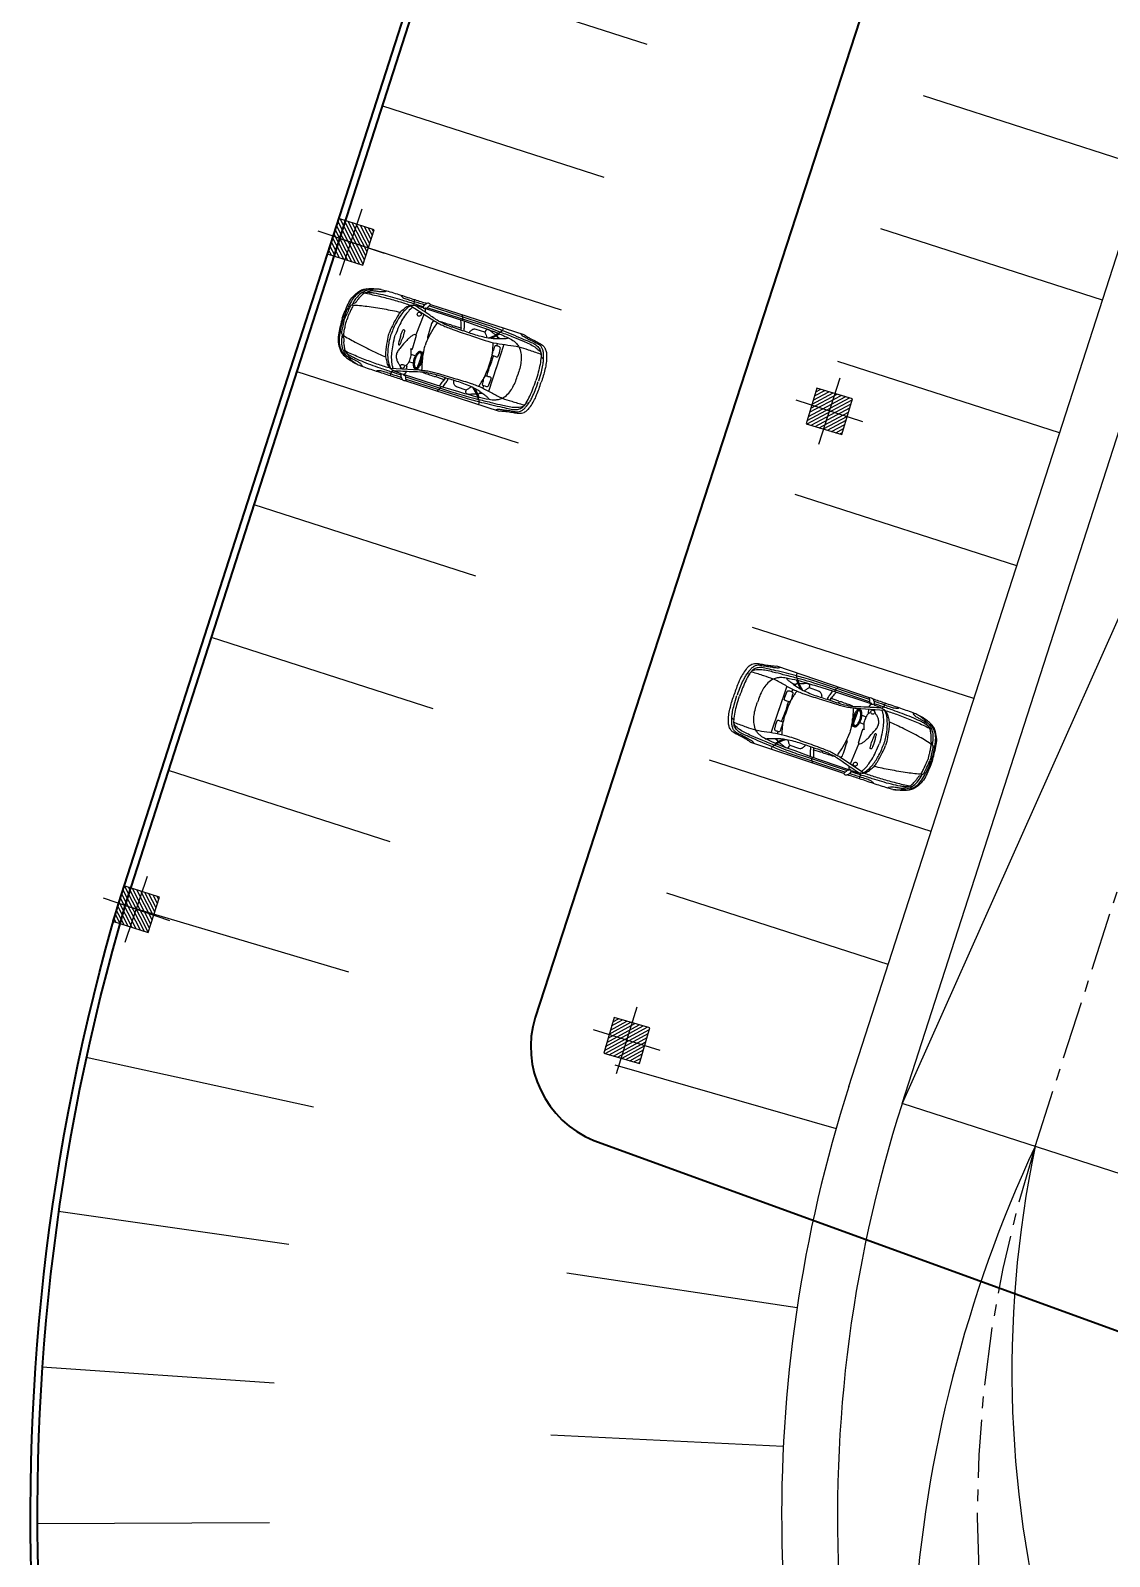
# Model space of a CAD drawing. Header units: millimetres. Extents: x -4 to 161, y -89 to 328.
# Drawn here: x -3.86 to 19.32, y 17.66 to 50.46 of the extents above; entities that cross this region are included whole.
import ezdxf

# ---------------------------------------------------------------- set-up
doc = ezdxf.new("R2010")
doc.units = ezdxf.units.MM
doc.linetypes.add('CENTER', pattern=[2, 1.25, -0.25, 0.25, -0.25])
doc.layers.add('ESTRUCTURA', color=150, linetype='Continuous')
doc.layers.add('PISO', color=8, linetype='Continuous')
doc.layers.add('PARED', color=20, linetype='Continuous', lineweight=40)

# ---------------------------------------------------------------- blocks, each defined once
blk = doc.blocks.new('columna macroestructura')
at = {"layer": 'ESTRUCTURA'}
h = blk.add_hatch(dxfattribs=at)
h.set_pattern_fill('ANSI31', color=256, scale=0.52)
h.set_pattern_definition([(45, (0, 0), (-0.0459619408, 0.0459619408), [])])
h.paths.add_polyline_path([(1323.84, 258.769), (1324.64, 258.769), (1324.64, 259.569), (1323.84, 259.569)])
blk.add_lwpolyline([(1323.84, 258.769), (1324.64, 258.769), (1324.64, 259.569), (1323.84, 259.569)], close=True, dxfattribs=at)
blk = doc.blocks.new('columna2')
at = {"layer": 'ESTRUCTURA'}
for p, q in [((3857.871, 3573.126), (3857.871, 3571.626)), ((3857.121, 3572.376), (3858.621, 3572.376))]:
    blk.add_line(p, q, dxfattribs=at)
at = {"layer": 'ESTRUCTURA', "rotation": 0.9624720657598389}
blk.add_blockref('columna macroestructura', (2538.171, 3291.006), dxfattribs=at)
blk = doc.blocks.new('A$C34AD7A30')
for p, q in [((1.66, 1.632), (1.714, 1.732)), ((1.682, 1.652), (2.695, 1.655)), ((1.7, 1.699), (2.985, 1.696)), ((1.714, 1.732), (3.817, 1.74)), ((1.317, 1.58), (1.91, 1.425)), ((1.644, 1.489), (1.61, 1.02)), ((1.625, 1.632), (1.66, 1.632)), ((1.638, 1.618), (1.625, 1.632)), ((1.66, 1.548), (1.638, 1.618)), ((1.638, 1.618), (2.503, 1.618)), ((2.312, 1.454), (2.501, 1.457)), ((2.503, 1.618), (2.862, 1.607)), ((3.007, 1.526), (2.808, 1.525)), ((3.475, 1.401), (3.475, 0.843)), ((4.315, 1.398), (4.377, 1.37)), ((1.626, 1.006), (1.633, 0.72)), ((3.475, 0.346), (3.475, 0.904)), ((1.74, 0.585), (1.649, 0.587)), ((1.746, 0.421), (1.649, 0.421)), ((4.315, 0.349), (4.377, 0.376)), ((1.317, 0.167), (1.91, 0.322)), ((1.638, 0.128), (1.625, 0.115)), ((1.625, 0.115), (1.66, 0.115)), ((1.66, 0.199), (1.638, 0.128)), ((1.638, 0.128), (2.503, 0.128)), ((1.66, 0.115), (1.714, 0.014)), ((1.682, 0.095), (2.695, 0.091)), ((1.7, 0.047), (2.985, 0.051)), ((1.714, 0.014), (3.817, 0.007)), ((2.312, 0.292), (2.501, 0.29)), ((2.503, 0.128), (2.862, 0.139)), ((3.007, 0.22), (2.808, 0.221))]:
    blk.add_line(p, q)
for centre in [(1.546, 1.462), (1.546, 0.284)]:
    blk.add_ellipse(centre, major_axis=(0, 0.0429), ratio=0.983266, start_param=4.712389, end_param=10.995574)
for points, knots in [([(0, 0.873), (0, 0.928), (0.016, 1.089), (0.026, 1.31), (0.121, 1.476), (0.189, 1.569), (0.273, 1.623), (0.37, 1.666), (0.483, 1.695), (0.561, 1.715), (0.605, 1.716)], [0, 0, 0, 0, 0.16039, 0.479033, 0.632967, 0.722015, 0.817474, 0.927562, 1.03733, 1.167094, 1.167094, 1.167094, 1.167094]), ([(0.605, 1.716), (0.546, 1.714), (0.449, 1.665), (0.321, 1.611), (0.225, 1.521), (0.147, 1.39), (0.122, 1.275), (0.114, 1.209)], [0, 0, 0, 0, 0.1772572, 0.3124951, 0.4151678, 0.5597243, 0.7575412, 0.7575412, 0.7575412, 0.7575412]), ([(0.427, 1.657), (0.429, 1.646), (0.427, 1.625), (0.4, 1.617), (0.368, 1.594), (0.328, 1.564), (0.272, 1.524), (0.237, 1.452), (0.196, 1.377), (0.184, 1.315), (0.17, 1.28), (0.157, 1.254), (0.133, 1.244), (0.119, 1.243)], [0, 0, 0, 0, 0.0304541, 0.0502818, 0.0786089, 0.1479133, 0.1986294, 0.2831705, 0.3780326, 0.4523267, 0.4667809, 0.4902599, 0.5347198, 0.5347198, 0.5347198, 0.5347198]), ([(0.324, 1.557), (0.345, 1.572), (0.4, 1.585), (0.516, 1.607), (0.68, 1.626), (0.885, 1.636), (1.117, 1.642), (1.346, 1.644), (1.505, 1.645), (1.574, 1.646)], [0, 0, 0, 0, 0.076148, 0.165903, 0.355672, 0.569871, 0.782325, 1.050047, 1.257936, 1.257936, 1.257936, 1.257936]), ([(0.723, 1.726), (0.721, 1.715), (0.694, 1.69), (0.643, 1.672), (0.574, 1.655), (0.508, 1.647), (0.455, 1.635), (0.429, 1.627), (0.417, 1.624)], [0, 0, 0, 0, 0.034703, 0.0959761, 0.1659336, 0.2471559, 0.2929944, 0.3295918, 0.3295918, 0.3295918, 0.3295918]), ([(0.605, 1.716), (0.642, 1.723), (0.789, 1.729), (1.039, 1.732), (1.344, 1.73), (1.542, 1.733), (1.634, 1.734)], [0, 0, 0, 0, 0.114897, 0.437061, 0.754269, 1.029686, 1.029686, 1.029686, 1.029686]), ([(1.044, 1.729), (1.049, 1.718), (1.081, 1.704), (1.139, 1.687), (1.238, 1.686), (1.395, 1.691), (1.522, 1.692), (1.601, 1.693)], [0, 0, 0, 0, 0.0364992, 0.0923739, 0.1867837, 0.3273982, 0.5667068, 0.5667068, 0.5667068, 0.5667068]), ([(1.357, 1.732), (1.357, 1.713), (1.36, 1.679), (1.364, 1.63), (1.383, 1.613), (1.391, 1.607)], [0, 0, 0, 0, 1.462159, 2.651105, 3.386321, 3.386321, 3.386321, 3.386321]), ([(1.574, 1.646), (1.573, 1.638), (1.574, 1.622), (1.56, 1.619), (1.555, 1.618)], [0, 0, 0, 0, 0.02274132, 0.03717479, 0.03717479, 0.03717479, 0.03717479]), ([(1.714, 1.732), (1.708, 1.738), (1.683, 1.753), (1.629, 1.741), (1.606, 1.691), (1.562, 1.652), (1.594, 1.61), (1.628, 1.608), (1.638, 1.618)], [0, 0, 0, 0, 0.024864, 0.0846267, 0.1362471, 0.1900683, 0.2245199, 0.2681841, 0.2681841, 0.2681841, 0.2681841]), ([(2.415, 1.735), (2.425, 1.723), (2.447, 1.699), (2.461, 1.658), (2.468, 1.629), (2.468, 1.616)], [1.808086, 1.808086, 1.808086, 1.808086, 2.918874, 4.131288, 5.10151, 5.10151, 5.10151, 5.10151]), ([(2.695, 1.655), (2.83, 1.655), (3.041, 1.651), (3.351, 1.631), (3.527, 1.623), (3.627, 1.612)], [0, 0, 0, 0, 0.4042759, 0.6333827, 0.9326252, 0.9326252, 0.9326252, 0.9326252]), ([(2.985, 1.696), (3.051, 1.696), (3.172, 1.691), (3.367, 1.677), (3.575, 1.664), (3.788, 1.644), (3.968, 1.628), (4.104, 1.617), (4.204, 1.578), (4.272, 1.519), (4.301, 1.452), (4.342, 1.305), (4.362, 1.111), (4.367, 0.937), (4.367, 0.873)], [0, 0, 0, 0, 0.198873, 0.363323, 0.587433, 0.823543, 1.004622, 1.129816, 1.230113, 1.320655, 1.388577, 1.443334, 1.771447, 1.958652, 1.958652, 1.958652, 1.958652]), ([(3.357, 1.739), (3.355, 1.719), (3.361, 1.678), (3.324, 1.631), (3.255, 1.544), (3.187, 1.476), (3.125, 1.432)], [0, 0, 0, 0, 0.0597371, 0.1139981, 0.1672498, 0.3938869, 0.3938869, 0.3938869, 0.3938869]), ([(3.745, 1.737), (3.749, 1.73), (3.764, 1.717), (3.811, 1.699), (3.895, 1.687), (4.003, 1.663), (4.108, 1.649), (4.196, 1.638), (4.259, 1.603), (4.302, 1.55), (4.34, 1.484), (4.365, 1.408), (4.39, 1.324), (4.398, 1.267), (4.402, 1.235)], [0, 0, 0, 0, 0.0219205, 0.0572122, 0.1522539, 0.2718866, 0.3894011, 0.4710097, 0.5346344, 0.5986698, 0.6733118, 0.758696, 0.8351341, 0.9293726, 0.9293726, 0.9293726, 0.9293726]), ([(3.817, 1.74), (3.833, 1.73), (3.883, 1.718), (3.973, 1.695), (4.085, 1.68), (4.194, 1.663), (4.281, 1.644), (4.344, 1.598), (4.39, 1.54), (4.427, 1.449), (4.458, 1.337), (4.476, 1.233), (4.478, 1.175), (4.479, 1.161)], [0, 0, 0, 0, 0.056668, 0.14946, 0.28161, 0.392935, 0.481686, 0.542967, 0.622845, 0.69797, 0.833643, 0.965665, 1.00577, 1.00577, 1.00577, 1.00577]), ([(0.311, 1.637), (0.282, 1.614), (0.23, 1.57), (0.149, 1.486), (0.085, 1.361), (0.06, 1.219), (0.033, 1.054), (0.025, 0.945), (0.025, 0.873)], [0, 0, 0, 0, 0.1095129, 0.2035347, 0.3452507, 0.5161382, 0.6275464, 0.8383798, 0.8383798, 0.8383798, 0.8383798]), ([(0.114, 1.209), (0.215, 1.239), (0.443, 1.285), (0.788, 1.339), (1.03, 1.371), (1.146, 1.378)], [0, 0, 0, 0, 0.317374, 0.69576, 1.04714, 1.04714, 1.04714, 1.04714]), ([(1.317, 1.58), (1.228, 1.586), (1.036, 1.585), (0.741, 1.572), (0.486, 1.553), (0.333, 1.534), (0.283, 1.528)], [0, 0, 0, 0, 0.269375, 0.574535, 0.885339, 1.036319, 1.036319, 1.036319, 1.036319]), ([(1.555, 1.618), (1.528, 1.618), (1.473, 1.62), (1.393, 1.609), (1.318, 1.591), (1.249, 1.545), (1.201, 1.467), (1.143, 1.386), (1.105, 1.24), (1.076, 1.072), (1.056, 0.932), (1.056, 0.873)], [0, 0, 0, 0, 0.082256, 0.165174, 0.241383, 0.30939, 0.405348, 0.511507, 0.603349, 0.843635, 1.017671, 1.017671, 1.017671, 1.017671]), ([(1.317, 1.58), (1.297, 1.555), (1.248, 1.494), (1.178, 1.35), (1.124, 1.137), (1.106, 0.965), (1.106, 0.873)], [0, 0, 0, 0, 0.0947759, 0.2311242, 0.4700259, 0.7400315, 0.7400315, 0.7400315, 0.7400315]), ([(1.373, 1.563), (1.357, 1.545), (1.322, 1.49), (1.277, 1.386), (1.233, 1.244), (1.211, 1.069), (1.197, 0.942), (1.197, 0.873)], [0, 0, 0, 0, 0.0708922, 0.1925846, 0.3348457, 0.5072814, 0.7109928, 0.7109928, 0.7109928, 0.7109928]), ([(3.536, 1.563), (3.52, 1.551), (3.484, 1.526), (3.408, 1.511), (3.323, 1.473), (3.208, 1.445), (3.073, 1.422), (2.867, 1.405), (2.626, 1.413), (2.397, 1.411), (2.201, 1.417), (2.001, 1.438), (1.732, 1.526), (1.528, 1.579), (1.408, 1.611)], [0, 0, 0, 0, 0.05975, 0.126928, 0.230034, 0.336675, 0.482225, 0.641324, 0.954906, 1.203173, 1.330375, 1.542773, 1.802261, 2.175545, 2.175545, 2.175545, 2.175545]), ([(1.898, 1.426), (1.889, 1.42), (1.871, 1.397), (1.856, 1.345), (1.868, 1.233), (1.864, 1.132), (1.863, 1.038), (1.877, 1.022), (1.885, 1.016)], [0, 0, 0, 0, 0.842998, 2.122875, 3.997599, 9.174838, 10.012722, 10.751336, 10.751336, 10.751336, 10.751336]), ([(1.97, 1.407), (1.96, 1.37), (1.927, 1.259), (1.891, 1.078), (1.874, 0.933), (1.874, 0.864)], [0, 0, 0, 0, 0.1139079, 0.3411539, 0.543502, 0.543502, 0.543502, 0.543502]), ([(1.91, 1.425), (1.933, 1.419), (1.996, 1.407), (2.094, 1.386), (2.212, 1.377), (2.419, 1.367), (2.705, 1.366), (3.033, 1.354), (3.316, 1.371), (3.559, 1.416), (3.789, 1.462), (4.029, 1.453), (4.196, 1.455), (4.293, 1.448), (4.301, 1.447)], [0, 0, 0, 0, 0.073325, 0.188896, 0.303039, 0.425821, 0.811242, 1.159737, 1.41058, 1.660623, 1.899627, 2.11145, 2.377727, 2.401703, 2.401703, 2.401703, 2.401703]), ([(1.997, 1.45), (2.04, 1.454), (2.127, 1.452), (2.22, 1.454), (2.287, 1.457), (2.306, 1.434), (2.313, 1.42), (2.316, 1.413)], [0, 0, 0, 0, 3.267856, 6.568708, 7.399663, 8.099385, 8.621705, 8.621705, 8.621705, 8.621705]), ([(2.424, 1.619), (2.442, 1.59), (2.464, 1.519), (2.495, 1.451), (2.502, 1.411)], [0, 0, 0, 0, 0.1000351, 0.2184418, 0.2184418, 0.2184418, 0.2184418]), ([(2.508, 1.618), (2.521, 1.588), (2.537, 1.527), (2.56, 1.458), (2.563, 1.421), (2.564, 1.411)], [0, 0, 0, 0, 2.528586, 4.711885, 5.408215, 5.408215, 5.408215, 5.408215]), ([(2.808, 1.525), (2.792, 1.525), (2.752, 1.52), (2.711, 1.473), (2.69, 1.431), (2.691, 1.41)], [0, 0, 0, 0, 0.0486628, 0.1144515, 0.1777721, 0.1777721, 0.1777721, 0.1777721]), ([(2.862, 1.607), (2.921, 1.607), (3.047, 1.601), (3.191, 1.602), (3.357, 1.584), (3.498, 1.571), (3.623, 1.549), (3.664, 1.533)], [0, 0, 0, 0, 0.1783018, 0.3787173, 0.431954, 0.6762374, 0.8077184, 0.8077184, 0.8077184, 0.8077184]), ([(3.248, 1.545), (3.227, 1.55), (3.176, 1.562), (3.114, 1.593), (3.053, 1.605), (3.01, 1.579), (3.01, 1.545), (3.01, 1.516), (3.034, 1.5), (3.053, 1.465), (3.079, 1.443), (3.084, 1.424)], [0, 0, 0, 0, 0.0655106, 0.1550445, 0.2094604, 0.2438604, 0.287164, 0.3001388, 0.3275984, 0.3616951, 0.4200969, 0.4200969, 0.4200969, 0.4200969]), ([(3.319, 1.587), (3.303, 1.568), (3.257, 1.517), (3.207, 1.467), (3.171, 1.439)], [0, 0, 0, 0, 1.868162, 5.271297, 5.271297, 5.271297, 5.271297]), ([(3.232, 1.368), (3.241, 1.356), (3.253, 1.316), (3.272, 1.241), (3.298, 1.128), (3.311, 0.975), (3.311, 0.858), (3.312, 0.794)], [0, 0, 0, 0, 0.0451009, 0.1211996, 0.2308505, 0.385263, 0.5739042, 0.5739042, 0.5739042, 0.5739042]), ([(3.372, 1.495), (3.354, 1.497), (3.316, 1.495), (3.292, 1.526), (3.275, 1.533)], [0, 0, 0, 0, 0.0535488, 0.1060573, 0.1060573, 0.1060573, 0.1060573]), ([(3.275, 1.533), (3.288, 1.528), (3.3, 1.505), (3.308, 1.482), (3.312, 1.472)], [0, 0, 0, 0, 0.983949, 1.771691, 1.771691, 1.771691, 1.771691]), ([(3.295, 1.174), (3.295, 1.207), (3.3, 1.249), (3.298, 1.304), (3.326, 1.329), (3.364, 1.321), (3.399, 1.329), (3.422, 1.316), (3.431, 1.298), (3.439, 1.234), (3.44, 1.174), (3.435, 1.112), (3.419, 1.102), (3.396, 1.098), (3.363, 1.101), (3.331, 1.097), (3.299, 1.107), (3.297, 1.14), (3.295, 1.161), (3.295, 1.174)], [0, 0, 0, 0, 0.0969044, 0.1295913, 0.1506192, 0.1985921, 0.2360698, 0.2557908, 0.2719711, 0.2929882, 0.44406, 0.4519132, 0.4720918, 0.4918599, 0.5228758, 0.5707096, 0.5892096, 0.6145759, 0.654681, 0.654681, 0.654681, 0.654681]), ([(3.627, 1.612), (3.702, 1.609), (3.826, 1.597), (3.991, 1.583), (4.112, 1.562), (4.212, 1.523), (4.29, 1.488), (4.301, 1.447)], [0, 0, 0, 0, 0.2277977, 0.3719478, 0.4996814, 0.5863441, 0.709615, 0.709615, 0.709615, 0.709615]), ([(3.664, 1.533), (3.687, 1.526), (3.735, 1.502), (3.817, 1.445), (3.884, 1.343), (3.925, 1.24), (3.937, 1.177), (3.94, 1.158)], [0, 0, 0, 0, 0.0720749, 0.1581284, 0.2958089, 0.4262456, 0.4842292, 0.4842292, 0.4842292, 0.4842292]), ([(0.114, 1.209), (0.103, 1.207), (0.084, 1.188), (0.076, 1.122), (0.068, 1.017), (0.053, 0.925), (0.053, 0.873)], [0, 0, 0, 0, 0.0314754, 0.0702057, 0.1915753, 0.3439346, 0.3439346, 0.3439346, 0.3439346]), ([(0.136, 1.213), (0.139, 1.212), (0.138, 1.193), (0.133, 1.168), (0.119, 1.112), (0.116, 1.059), (0.109, 0.974), (0.102, 0.92), (0.102, 0.873)], [0, 0, 0, 0, 0.0114788, 0.0403472, 0.0875838, 0.1755608, 0.1991501, 0.3369659, 0.3369659, 0.3369659, 0.3369659]), ([(1.311, 0.873), (1.311, 0.902), (1.309, 0.951), (1.315, 1.002), (1.314, 1.039), (1.332, 1.045), (1.346, 1.044), (1.357, 1.028), (1.359, 0.97), (1.362, 0.918), (1.363, 0.873)], [0, 0, 0, 0, 0.0857277, 0.1381048, 0.1641986, 0.1769751, 0.1890325, 0.2028129, 0.2286049, 0.3592554, 0.3592554, 0.3592554, 0.3592554]), ([(1.626, 1.006), (1.623, 1.013), (1.603, 1.029), (1.559, 0.995), (1.523, 0.952), (1.48, 0.878), (1.431, 0.774), (1.385, 0.658), (1.344, 0.551), (1.343, 0.462), (1.38, 0.387), (1.428, 0.33), (1.48, 0.295), (1.51, 0.257), (1.525, 0.233), (1.528, 0.222)], [0, 0, 0, 0, 0.527288, 1.647451, 3.487558, 5.099073, 7.968657, 12.238313, 14.475187, 16.613757, 18.744202, 20.639343, 22.223389, 23.452731, 24.286529, 24.286529, 24.286529, 24.286529]), ([(3.339, 1.099), (3.339, 1.095), (3.336, 1.011), (3.333, 0.926), (3.33, 0.846)], [11.235438, 11.235438, 11.235438, 11.235438, 11.552536, 17.586883, 17.586883, 17.586883, 17.586883]), ([(3.94, 1.158), (3.95, 1.111), (3.964, 1.016), (3.96, 0.921), (3.96, 0.873)], [0, 0, 0, 0, 0.140379, 0.2808468, 0.2808468, 0.2808468, 0.2808468]), ([(4.402, 1.235), (4.412, 1.185), (4.422, 1.066), (4.424, 0.946), (4.424, 0.878)], [0, 0, 0, 0, 0.1502861, 0.3522699, 0.3522699, 0.3522699, 0.3522699]), ([(0, 0.873), (0, 0.819), (0.016, 0.658), (0.026, 0.437), (0.121, 0.27), (0.189, 0.178), (0.273, 0.124), (0.37, 0.08), (0.483, 0.052), (0.561, 0.032), (0.605, 0.031)], [0, 0, 0, 0, 0.16039, 0.479033, 0.632967, 0.722015, 0.817474, 0.927562, 1.03733, 1.167094, 1.167094, 1.167094, 1.167094]), ([(0.311, 0.109), (0.282, 0.133), (0.23, 0.177), (0.149, 0.26), (0.085, 0.385), (0.06, 0.528), (0.033, 0.692), (0.025, 0.802), (0.025, 0.873)], [0, 0, 0, 0, 0.1095129, 0.2035347, 0.3452507, 0.5161382, 0.6275464, 0.8383798, 0.8383798, 0.8383798, 0.8383798]), ([(0.114, 0.538), (0.103, 0.54), (0.084, 0.559), (0.076, 0.624), (0.068, 0.729), (0.053, 0.822), (0.053, 0.873)], [0, 0, 0, 0, 0.0314754, 0.0702057, 0.1915753, 0.3439346, 0.3439346, 0.3439346, 0.3439346]), ([(0.136, 0.534), (0.139, 0.535), (0.138, 0.553), (0.133, 0.578), (0.119, 0.635), (0.116, 0.688), (0.109, 0.772), (0.102, 0.827), (0.102, 0.873)], [0, 0, 0, 0, 0.0114788, 0.0403472, 0.0875838, 0.1755608, 0.1991501, 0.3369659, 0.3369659, 0.3369659, 0.3369659]), ([(1.555, 0.129), (1.528, 0.129), (1.473, 0.126), (1.393, 0.138), (1.318, 0.156), (1.249, 0.201), (1.201, 0.28), (1.143, 0.361), (1.105, 0.506), (1.076, 0.674), (1.056, 0.814), (1.056, 0.873)], [0, 0, 0, 0, 0.082256, 0.165174, 0.241383, 0.30939, 0.405348, 0.511507, 0.603349, 0.843635, 1.017671, 1.017671, 1.017671, 1.017671]), ([(1.317, 0.167), (1.297, 0.191), (1.248, 0.252), (1.178, 0.396), (1.124, 0.609), (1.106, 0.782), (1.106, 0.873)], [0, 0, 0, 0, 0.0947759, 0.2311242, 0.4700259, 0.7400315, 0.7400315, 0.7400315, 0.7400315]), ([(1.373, 0.184), (1.357, 0.202), (1.322, 0.257), (1.277, 0.361), (1.233, 0.503), (1.211, 0.677), (1.197, 0.804), (1.197, 0.873)], [0, 0, 0, 0, 0.0708922, 0.1925846, 0.3348457, 0.5072814, 0.7109928, 0.7109928, 0.7109928, 0.7109928]), ([(1.311, 0.873), (1.311, 0.844), (1.309, 0.796), (1.315, 0.744), (1.314, 0.707), (1.332, 0.702), (1.346, 0.702), (1.357, 0.718), (1.359, 0.776), (1.362, 0.829), (1.363, 0.873)], [0, 0, 0, 0, 0.0857277, 0.1381048, 0.1641986, 0.1769751, 0.1890325, 0.2028129, 0.2286049, 0.3592554, 0.3592554, 0.3592554, 0.3592554]), ([(1.639, 0.326), (1.635, 0.324), (1.629, 0.318), (1.613, 0.315), (1.612, 0.324), (1.613, 0.33), (1.619, 0.337), (1.629, 0.346), (1.638, 0.366), (1.649, 0.405), (1.656, 0.473), (1.656, 0.543), (1.645, 0.611), (1.623, 0.651), (1.615, 0.684), (1.598, 0.691), (1.604, 0.697), (1.61, 0.7), (1.619, 0.699), (1.626, 0.701), (1.638, 0.699), (1.633, 0.713), (1.633, 0.72)], [0, 0, 0, 0, 0.0138597, 0.0278304, 0.0329137, 0.0379971, 0.0465756, 0.0592704, 0.0762214, 0.1105991, 0.1789801, 0.2766959, 0.3173629, 0.3800771, 0.4110544, 0.4160421, 0.4210284, 0.4277212, 0.4387433, 0.4448131, 0.4508005, 0.4694463, 0.4694463, 0.4694463, 0.4694463]), ([(1.74, 0.585), (1.738, 0.572), (1.75, 0.644), (1.766, 0.664), (1.792, 0.7), (1.821, 0.71), (1.853, 0.704), (1.874, 0.668), (1.905, 0.623), (1.916, 0.557), (1.915, 0.484), (1.906, 0.418), (1.885, 0.363), (1.859, 0.329), (1.831, 0.318), (1.811, 0.323), (1.792, 0.329), (1.778, 0.35), (1.753, 0.386), (1.738, 0.466), (1.729, 0.497), (1.742, 0.598), (1.74, 0.585)], [0, 0, 0, 0, 0.03969, 0.089634, 0.13125, 0.1542862, 0.1797268, 0.2207266, 0.2680991, 0.3447665, 0.4095645, 0.4843001, 0.541515, 0.5817687, 0.6060665, 0.6262474, 0.6436722, 0.6634686, 0.6988791, 0.7758465, 0.8696394, 0.907731, 0.907731, 0.907731, 0.907731]), ([(1.765, 0.587), (1.766, 0.591), (1.766, 0.595), (1.769, 0.606), (1.77, 0.611), (1.773, 0.627), (1.776, 0.633), (1.78, 0.642), (1.782, 0.645), (1.786, 0.651), (1.787, 0.652), (1.793, 0.66), (1.797, 0.666), (1.804, 0.674), (1.807, 0.676), (1.811, 0.679), (1.813, 0.68), (1.817, 0.682), (1.819, 0.683), (1.824, 0.683), (1.828, 0.683), (1.832, 0.682), (1.834, 0.681), (1.836, 0.68), (1.838, 0.679), (1.842, 0.674), (1.845, 0.67), (1.85, 0.662), (1.853, 0.657), (1.859, 0.647), (1.862, 0.643), (1.868, 0.632), (1.871, 0.627), (1.877, 0.616), (1.879, 0.61), (1.883, 0.597), (1.884, 0.591), (1.888, 0.57), (1.89, 0.556), (1.891, 0.527), (1.891, 0.513), (1.889, 0.47), (1.885, 0.441), (1.874, 0.404), (1.871, 0.394), (1.863, 0.379), (1.861, 0.373), (1.854, 0.363), (1.851, 0.359), (1.845, 0.353), (1.842, 0.35), (1.836, 0.346), (1.833, 0.345), (1.829, 0.345), (1.828, 0.345), (1.825, 0.345), (1.823, 0.345), (1.818, 0.346), (1.815, 0.347), (1.811, 0.349), (1.809, 0.349), (1.808, 0.35), (1.808, 0.35), (1.807, 0.351), (1.807, 0.352), (1.805, 0.354), (1.803, 0.356), (1.8, 0.361), (1.798, 0.364), (1.795, 0.368), (1.793, 0.37), (1.789, 0.377), (1.787, 0.381), (1.782, 0.389), (1.78, 0.393), (1.777, 0.403), (1.775, 0.408), (1.771, 0.423), (1.768, 0.434), (1.765, 0.45), (1.764, 0.456), (1.761, 0.467), (1.76, 0.471), (1.758, 0.484), (1.757, 0.492), (1.758, 0.511), (1.758, 0.516), (1.759, 0.528), (1.759, 0.534), (1.761, 0.554), (1.763, 0.57), (1.764, 0.581), (1.765, 0.583), (1.765, 0.585), (1.765, 0.585), (1.765, 0.586), (1.765, 0.587), (1.765, 0.587)], [0.497033, 0.497033, 0.497033, 0.497033, 0.723444, 0.723444, 0.974636, 0.974636, 1.50964, 1.50964, 2.044645, 2.044645, 2.271061, 2.271061, 2.862376, 2.862376, 3.217654, 3.217654, 3.537253, 3.537253, 3.856852, 3.856852, 4.368613, 4.368613, 4.584627, 4.584627, 4.99269, 4.99269, 5.400753, 5.400753, 5.808816, 5.808816, 6.216879, 6.216879, 6.778716, 6.778716, 7.350371, 7.350371, 7.922025, 7.922025, 9.065335, 9.065335, 10.208644, 10.208644, 12.495263, 12.495263, 13.409896, 13.409896, 13.929088, 13.929088, 14.44828, 14.44828, 14.909885, 14.909885, 15.371489, 15.371489, 15.62524, 15.62524, 15.87899, 15.87899, 16.120875, 16.120875, 16.36276, 16.36276, 16.51635, 16.51635, 16.669941, 16.669941, 16.921521, 16.921521, 17.136676, 17.136676, 17.351831, 17.351831, 17.782142, 17.782142, 18.204974, 18.204974, 18.627807, 18.627807, 19.473473, 19.473473, 19.978923, 19.978923, 20.484372, 20.484372, 21.475119, 21.475119, 21.859144, 21.859144, 22.162884, 22.162884, 22.770362, 22.770362, 22.900493, 22.900493, 22.951221, 22.951221, 22.964298, 22.964298, 22.964298, 22.964298]), ([(1.863, 0.686), (1.864, 0.693), (1.865, 0.711), (1.877, 0.724), (1.885, 0.731)], [9.436432, 9.436432, 9.436432, 9.436432, 10.012722, 10.751336, 10.751336, 10.751336, 10.751336]), ([(1.97, 0.339), (1.96, 0.377), (1.927, 0.488), (1.893, 0.663), (1.874, 0.802), (1.874, 0.864)], [0, 0, 0, 0, 0.1139079, 0.3411539, 0.5260188, 0.5260188, 0.5260188, 0.5260188]), ([(2.985, 0.051), (3.051, 0.051), (3.172, 0.055), (3.367, 0.069), (3.575, 0.082), (3.788, 0.103), (3.968, 0.119), (4.104, 0.13), (4.204, 0.169), (4.272, 0.227), (4.301, 0.295), (4.342, 0.441), (4.362, 0.635), (4.367, 0.81), (4.367, 0.873)], [0, 0, 0, 0, 0.198873, 0.363323, 0.587433, 0.823543, 1.004622, 1.129816, 1.230113, 1.320655, 1.388577, 1.443334, 1.771447, 1.958652, 1.958652, 1.958652, 1.958652]), ([(3.232, 0.378), (3.241, 0.39), (3.253, 0.431), (3.272, 0.506), (3.298, 0.619), (3.311, 0.772), (3.311, 0.888), (3.312, 0.952)], [0, 0, 0, 0, 0.0451009, 0.1211996, 0.2308505, 0.385263, 0.5739042, 0.5739042, 0.5739042, 0.5739042]), ([(3.339, 0.648), (3.339, 0.652), (3.336, 0.736), (3.333, 0.82), (3.33, 0.9)], [11.235438, 11.235438, 11.235438, 11.235438, 11.552536, 17.586883, 17.586883, 17.586883, 17.586883]), ([(3.94, 0.589), (3.95, 0.636), (3.964, 0.73), (3.96, 0.826), (3.96, 0.873)], [0, 0, 0, 0, 0.140379, 0.2808468, 0.2808468, 0.2808468, 0.2808468]), ([(4.402, 0.511), (4.412, 0.561), (4.422, 0.681), (4.424, 0.8), (4.424, 0.869)], [0, 0, 0, 0, 0.1502861, 0.3522699, 0.3522699, 0.3522699, 0.3522699]), ([(0.114, 0.538), (0.215, 0.508), (0.443, 0.462), (0.788, 0.408), (1.03, 0.376), (1.146, 0.368)], [0, 0, 0, 0, 0.317374, 0.69576, 1.04714, 1.04714, 1.04714, 1.04714]), ([(0.605, 0.031), (0.546, 0.032), (0.449, 0.082), (0.321, 0.136), (0.225, 0.225), (0.147, 0.356), (0.122, 0.471), (0.114, 0.538)], [0, 0, 0, 0, 0.1772572, 0.3124951, 0.4151678, 0.5597243, 0.7575412, 0.7575412, 0.7575412, 0.7575412]), ([(0.427, 0.09), (0.429, 0.1), (0.427, 0.122), (0.4, 0.13), (0.368, 0.153), (0.328, 0.182), (0.272, 0.223), (0.237, 0.295), (0.196, 0.37), (0.184, 0.432), (0.17, 0.467), (0.157, 0.492), (0.133, 0.502), (0.119, 0.504)], [0, 0, 0, 0, 0.0304541, 0.0502818, 0.0786089, 0.1479133, 0.1986294, 0.2831705, 0.3780326, 0.4523267, 0.4667809, 0.4902599, 0.5347198, 0.5347198, 0.5347198, 0.5347198]), ([(3.536, 0.184), (3.52, 0.196), (3.484, 0.221), (3.408, 0.236), (3.323, 0.274), (3.208, 0.302), (3.073, 0.324), (2.867, 0.342), (2.626, 0.334), (2.397, 0.336), (2.201, 0.33), (2.001, 0.308), (1.732, 0.221), (1.528, 0.168), (1.408, 0.136)], [0, 0, 0, 0, 0.05975, 0.126928, 0.230034, 0.336675, 0.482225, 0.641324, 0.954906, 1.203173, 1.330375, 1.542773, 1.802261, 2.175545, 2.175545, 2.175545, 2.175545]), ([(1.864, 0.379), (1.863, 0.384), (1.858, 0.414), (1.867, 0.502), (1.865, 0.581), (1.864, 0.639)], [1.749253, 1.749253, 1.749253, 1.749253, 2.122875, 3.997599, 8.307432, 8.307432, 8.307432, 8.307432]), ([(1.898, 0.32), (1.889, 0.326), (1.881, 0.337), (1.875, 0.348), (1.874, 0.35)], [0, 0, 0, 0, 0.8429982, 0.9626806, 0.9626806, 0.9626806, 0.9626806]), ([(1.91, 0.322), (1.933, 0.328), (1.996, 0.339), (2.094, 0.361), (2.212, 0.37), (2.419, 0.38), (2.705, 0.38), (3.033, 0.393), (3.316, 0.376), (3.559, 0.331), (3.789, 0.285), (4.029, 0.294), (4.196, 0.291), (4.293, 0.299), (4.301, 0.299)], [0, 0, 0, 0, 0.073325, 0.188896, 0.303039, 0.425821, 0.811242, 1.159737, 1.41058, 1.660623, 1.899627, 2.11145, 2.377727, 2.401703, 2.401703, 2.401703, 2.401703]), ([(1.997, 0.296), (2.04, 0.292), (2.127, 0.295), (2.22, 0.292), (2.287, 0.29), (2.306, 0.312), (2.313, 0.327), (2.316, 0.333)], [0, 0, 0, 0, 3.267856, 6.568708, 7.399663, 8.099385, 8.621705, 8.621705, 8.621705, 8.621705]), ([(2.424, 0.128), (2.442, 0.157), (2.464, 0.228), (2.495, 0.296), (2.502, 0.335)], [0, 0, 0, 0, 0.1000351, 0.2184418, 0.2184418, 0.2184418, 0.2184418]), ([(2.508, 0.128), (2.521, 0.159), (2.537, 0.22), (2.56, 0.288), (2.563, 0.326), (2.564, 0.335)], [0, 0, 0, 0, 2.528586, 4.711885, 5.408215, 5.408215, 5.408215, 5.408215]), ([(2.808, 0.221), (2.792, 0.222), (2.752, 0.227), (2.711, 0.274), (2.69, 0.316), (2.691, 0.337)], [0, 0, 0, 0, 0.0486628, 0.1144515, 0.1777721, 0.1777721, 0.1777721, 0.1777721]), ([(3.295, 0.572), (3.295, 0.539), (3.3, 0.497), (3.298, 0.443), (3.326, 0.418), (3.364, 0.426), (3.399, 0.417), (3.422, 0.431), (3.431, 0.449), (3.439, 0.512), (3.44, 0.572), (3.435, 0.635), (3.419, 0.645), (3.396, 0.648), (3.363, 0.646), (3.331, 0.65), (3.299, 0.639), (3.297, 0.606), (3.295, 0.586), (3.295, 0.572)], [0, 0, 0, 0, 0.0969044, 0.1295913, 0.1506192, 0.1985921, 0.2360698, 0.2557908, 0.2719711, 0.2929882, 0.44406, 0.4519132, 0.4720918, 0.4918599, 0.5228758, 0.5707096, 0.5892096, 0.6145759, 0.654681, 0.654681, 0.654681, 0.654681]), ([(3.664, 0.213), (3.687, 0.221), (3.735, 0.244), (3.817, 0.302), (3.884, 0.404), (3.925, 0.507), (3.937, 0.57), (3.94, 0.589)], [0, 0, 0, 0, 0.0720749, 0.1581284, 0.2958089, 0.4262456, 0.4842292, 0.4842292, 0.4842292, 0.4842292]), ([(3.745, 0.01), (3.749, 0.017), (3.764, 0.03), (3.811, 0.048), (3.895, 0.06), (4.003, 0.083), (4.108, 0.098), (4.196, 0.108), (4.259, 0.143), (4.302, 0.197), (4.34, 0.263), (4.365, 0.339), (4.39, 0.422), (4.398, 0.48), (4.402, 0.511)], [0, 0, 0, 0, 0.0219205, 0.0572122, 0.1522539, 0.2718866, 0.3894011, 0.4710097, 0.5346344, 0.5986698, 0.6733118, 0.758696, 0.8351341, 0.9293726, 0.9293726, 0.9293726, 0.9293726]), ([(3.817, 0.007), (3.833, 0.017), (3.883, 0.028), (3.973, 0.051), (4.085, 0.066), (4.194, 0.084), (4.281, 0.102), (4.344, 0.149), (4.39, 0.206), (4.427, 0.298), (4.458, 0.41), (4.476, 0.513), (4.478, 0.572), (4.479, 0.585)], [0, 0, 0, 0, 0.056668, 0.14946, 0.28161, 0.392935, 0.481686, 0.542967, 0.622845, 0.69797, 0.833643, 0.965665, 1.00577, 1.00577, 1.00577, 1.00577]), ([(1.317, 0.167), (1.228, 0.161), (1.036, 0.162), (0.741, 0.174), (0.486, 0.193), (0.333, 0.212), (0.283, 0.218)], [0, 0, 0, 0, 0.269375, 0.574535, 0.885339, 1.036319, 1.036319, 1.036319, 1.036319]), ([(0.324, 0.189), (0.345, 0.175), (0.4, 0.162), (0.516, 0.14), (0.68, 0.121), (0.885, 0.111), (1.117, 0.104), (1.346, 0.102), (1.505, 0.102), (1.574, 0.101)], [0, 0, 0, 0, 0.076148, 0.165903, 0.355672, 0.569871, 0.782325, 1.050047, 1.257936, 1.257936, 1.257936, 1.257936]), ([(0.723, 0.02), (0.721, 0.032), (0.694, 0.057), (0.643, 0.075), (0.574, 0.091), (0.508, 0.1), (0.455, 0.112), (0.429, 0.119), (0.417, 0.123)], [0, 0, 0, 0, 0.034703, 0.0959761, 0.1659336, 0.2471559, 0.2929944, 0.3295918, 0.3295918, 0.3295918, 0.3295918]), ([(0.605, 0.031), (0.642, 0.023), (0.789, 0.017), (1.039, 0.015), (1.344, 0.017), (1.542, 0.014), (1.634, 0.013)], [0, 0, 0, 0, 0.114897, 0.437061, 0.754269, 1.029686, 1.029686, 1.029686, 1.029686]), ([(1.044, 0.018), (1.049, 0.029), (1.081, 0.043), (1.139, 0.059), (1.238, 0.061), (1.395, 0.055), (1.522, 0.054), (1.601, 0.054)], [0, 0, 0, 0, 0.0364992, 0.0923739, 0.1867837, 0.3273982, 0.5667068, 0.5667068, 0.5667068, 0.5667068]), ([(1.357, 0.014), (1.357, 0.034), (1.36, 0.068), (1.364, 0.116), (1.383, 0.133), (1.391, 0.139)], [0, 0, 0, 0, 1.462159, 2.651105, 3.386321, 3.386321, 3.386321, 3.386321]), ([(1.574, 0.101), (1.573, 0.109), (1.574, 0.125), (1.56, 0.128), (1.555, 0.129)], [0, 0, 0, 0, 0.02274132, 0.03717479, 0.03717479, 0.03717479, 0.03717479]), ([(1.714, 0.014), (1.708, 0.009), (1.683, -0.006), (1.629, 0.005), (1.606, 0.055), (1.562, 0.094), (1.594, 0.136), (1.628, 0.138), (1.638, 0.128)], [0, 0, 0, 0, 0.024864, 0.0846267, 0.1362471, 0.1900683, 0.2245199, 0.2681841, 0.2681841, 0.2681841, 0.2681841]), ([(2.415, 0.012), (2.425, 0.023), (2.447, 0.048), (2.461, 0.089), (2.468, 0.118), (2.468, 0.131)], [1.808086, 1.808086, 1.808086, 1.808086, 2.918874, 4.131288, 5.10151, 5.10151, 5.10151, 5.10151]), ([(2.695, 0.091), (2.83, 0.091), (3.041, 0.095), (3.351, 0.116), (3.527, 0.123), (3.627, 0.135)], [0, 0, 0, 0, 0.4042759, 0.6333827, 0.9326252, 0.9326252, 0.9326252, 0.9326252]), ([(2.862, 0.139), (2.921, 0.139), (3.047, 0.146), (3.191, 0.145), (3.357, 0.163), (3.498, 0.176), (3.623, 0.197), (3.664, 0.213)], [0, 0, 0, 0, 0.1783018, 0.3787173, 0.431954, 0.6762374, 0.8077184, 0.8077184, 0.8077184, 0.8077184]), ([(3.248, 0.201), (3.227, 0.196), (3.176, 0.185), (3.114, 0.154), (3.053, 0.141), (3.01, 0.168), (3.01, 0.201), (3.01, 0.231), (3.034, 0.247), (3.053, 0.281), (3.079, 0.303), (3.084, 0.322)], [0, 0, 0, 0, 0.0655106, 0.1550445, 0.2094604, 0.2438604, 0.287164, 0.3001388, 0.3275984, 0.3616951, 0.4200969, 0.4200969, 0.4200969, 0.4200969]), ([(3.357, 0.007), (3.355, 0.027), (3.361, 0.068), (3.324, 0.115), (3.255, 0.202), (3.187, 0.27), (3.125, 0.315)], [0, 0, 0, 0, 0.0597371, 0.1139981, 0.1672498, 0.3938869, 0.3938869, 0.3938869, 0.3938869]), ([(3.319, 0.16), (3.303, 0.179), (3.257, 0.23), (3.207, 0.279), (3.171, 0.307)], [0, 0, 0, 0, 1.868162, 5.271297, 5.271297, 5.271297, 5.271297]), ([(3.275, 0.214), (3.288, 0.218), (3.3, 0.242), (3.308, 0.264), (3.312, 0.274)], [0, 0, 0, 0, 0.983949, 1.771691, 1.771691, 1.771691, 1.771691]), ([(3.372, 0.251), (3.354, 0.25), (3.316, 0.252), (3.292, 0.221), (3.275, 0.214)], [0, 0, 0, 0, 0.0535488, 0.1060573, 0.1060573, 0.1060573, 0.1060573]), ([(3.627, 0.135), (3.702, 0.138), (3.826, 0.15), (3.991, 0.163), (4.112, 0.184), (4.212, 0.224), (4.29, 0.259), (4.301, 0.299)], [0, 0, 0, 0, 0.2277977, 0.3719478, 0.4996814, 0.5863441, 0.709615, 0.709615, 0.709615, 0.709615])]:
    blk.add_open_spline(points, degree=3, knots=knots)
for points in [[(0.283, 1.528), (0.268, 1.525), (0.251, 1.527), (0.235, 1.528)], [(3.332, 1.378), (3.334, 1.36), (3.336, 1.342), (3.337, 1.324)], [(4.479, 1.161), (4.491, 1.066), (4.488, 0.969), (4.488, 0.873)], [(4.479, 0.585), (4.491, 0.68), (4.488, 0.777), (4.488, 0.873)], [(3.332, 0.369), (3.334, 0.386), (3.336, 0.404), (3.337, 0.422)], [(0.283, 0.218), (0.268, 0.222), (0.251, 0.219), (0.235, 0.218)], [(1.646, 0.253), (1.648, 0.277), (1.64, 0.302), (1.639, 0.326)]]:
    blk.add_open_spline(points, degree=3)

msp = doc.modelspace()

# ---------------------------------------------------------------- linework, layer by layer
at = {"linetype": 'CENTER'}
msp.add_line((17.719, 26.476), (26.264, 53.009), dxfattribs=at)
msp.add_line((20.575, 25.557), (14.864, 27.396))
msp.add_arc((42.306, 18.558), 25.83, 162.1488, 209.9248, dxfattribs=at)
at = {"layer": 'PARED'}
for points in [[(39.335, -3.204), (0.018, 0.002, -0.176206), (-1.966, 31.694), (7.257, 60.373, 0.103624), (60.276, 118.117, 0.10531), (86.145, 193.692, 0.111613), (77.576, 278.723), (85.655, 303.673, -0.173551), (105.38, 327.807), (140.463, 307.394, 0.073888), (124.717, 268.027, 0.140254), (128.137, 188.572), (95.156, 97.236, 0.214927), (39.335, -3.204, 2.062782)], [(15.817, 56.417), (6.979, 29.25, 0.385753), (8.244, 26.603), (31.519, 18.14, 0.413506), (36.543, 21.19), (42.117, 44.52, 0.324685), (40.328, 48.244), (21.06, 58.596, 0.474912), (15.817, 56.417, 7.268123)]]:
    msp.add_lwpolyline(points, format="xyb", dxfattribs=at)
msp.add_lwpolyline([(39.198, -3.042), (0.12, 0.144, -0.175697), (-1.823, 31.65), (7.384, 60.28, 0.103558), (60.405, 118.04, 0.10531), (86.294, 193.674, 0.111548), (77.734, 278.724), (85.797, 303.625, -0.173043), (105.381, 327.633), (140.257, 307.34, 0.073627), (124.571, 268.062, 0.140162), (127.978, 188.574), (95.03, 97.329, 0.214563)], format="xyb", close=True, dxfattribs=at)
at = {"layer": 'PISO'}
for p, q in [((26.264, 53.009), (14.864, 27.396)), ((4.62, 51.697), (9.379, 50.164)), ((13.722, 27.764), (21.031, 50.459)), ((14.864, 27.396), (22.057, 49.731)), ((20.085, 47.522), (15.325, 49.055)), ((3.7, 48.841), (8.46, 47.309)), ((2.781, 45.986), (7.54, 44.453)), ((19.165, 44.666), (14.406, 46.199)), ((18.245, 41.811), (13.486, 43.343)), ((1.861, 43.13), (6.62, 41.598)), ((17.326, 38.955), (12.567, 40.488)), ((0.942, 40.275), (5.701, 38.742)), ((0.022, 37.419), (4.781, 35.886)), ((16.406, 36.1), (11.647, 37.632)), ((15.487, 33.244), (10.727, 34.777)), ((-0.898, 34.564), (3.862, 33.031)), ((14.567, 30.388), (9.808, 31.921)), ((-1.822, 31.655), (2.972, 30.232)), ((-2.66, 28.396), (2.224, 27.328)), ((8.692, 28.234), (13.448, 26.865)), ((-3.259, 25.085), (1.691, 24.376)), ((7.664, 23.758), (12.609, 23.016)), ((-3.614, 21.739), (1.374, 21.394)), ((7.318, 20.277), (12.312, 20.032)), ((-3.724, 18.376), (1.276, 18.396))]:
    msp.add_line(p, q, dxfattribs=at)
for centre, radius, start, end in [((42.306, 18.558), 30.03, 162.1488, 200.0824), ((42.306, 18.558), 28.83, 162.1488, 205.9077), ((43.442, 14.487), 28.379, 155.0094, 197.4822), ((40.981, 21.642), 23.759, 168.26, 223.2393)]:
    msp.add_arc(centre, radius, start, end, dxfattribs=at)

# ---------------------------------------------------------------- block references
for name, p, rotation in [('columna2', (2140.41, -4757.9), 71.18635129424872), ('columna2', (2140.41, -4757.9), 71.18635129424872), ('A$C34AD7A30', (2.571, 43.445), 342.1252680548843), ('columna2', (4780.39, 2260.37), 162.1526000916237), ('columna2', (4780.39, 2260.37), 162.1526000916237), ('A$C34AD7A30', (15.789, 35.583), 161.3474588526698), ('columna2', (2135.799, -4772.24), 71.18635129424872), ('columna2', (2135.799, -4772.24), 71.18635129424872), ('columna2', (4749.587, 2302.833), 162.8273574345564), ('columna2', (4749.587, 2302.833), 162.8273574345564)]:
    msp.add_blockref(name, p, dxfattribs=dict(rotation=rotation))

doc.saveas('drawing.dxf')
